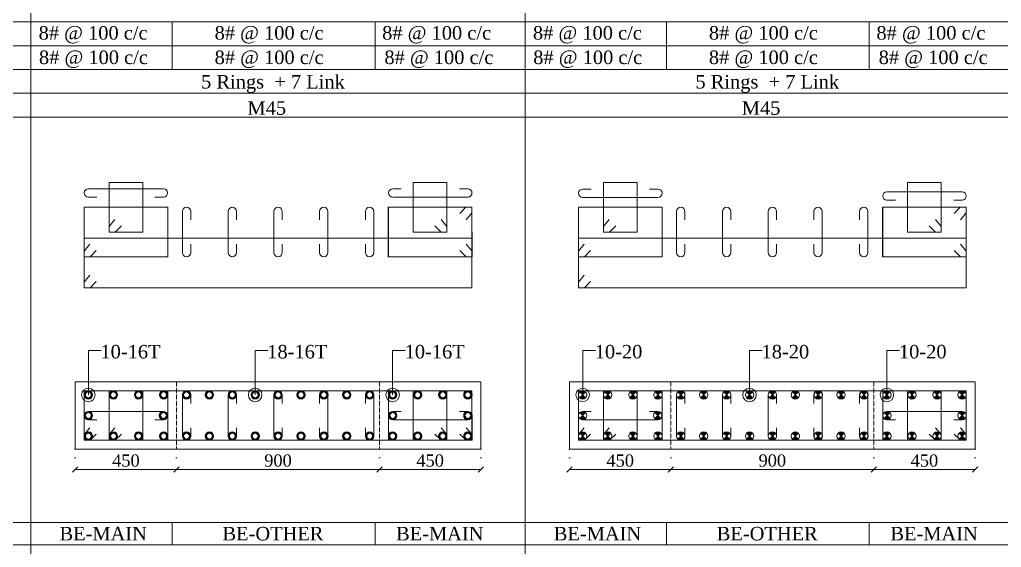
# Model space of a CAD drawing. Header units: millimetres. Extents: x 303 to 27724, y 300 to 68956.
# Drawn here: x 21094 to 25450, y 28195 to 30540 of the extents above; entities that cross this region are included whole.
import ezdxf

# ---------------------------------------------------------------- set-up
doc = ezdxf.new("R2010")
doc.units = ezdxf.units.MM
doc.linetypes.add('( Hidden )', pattern=[0.375, 0.25, -0.125])
doc.linetypes.add('DOT2', pattern=[0.125, 0, -0.125])
doc.layers.get('Defpoints').update_dxf_attribs({"lineweight": 0})
for name, color, linetype, lineweight in [('S-COL. STEEL DIA', 1, 'Continuous', 9), ('S-DIM FOOTING', 7, 'Continuous', 0), ('S-SECTION', 5, 'Continuous', 0), ('S-SECTION MARK', 7, 'Continuous', 0), ('S-SHEET', 7, 'Continuous', 0), ('S-STEEL', 1, 'Continuous', 9), ('S-STEEL-1', 1, 'Continuous', 0), ('S-STEEL-1 C.S.', 106, 'Continuous', 0), ('S-TEXT', 7, 'Continuous', 0)]:
    doc.layers.add(name, color=color, linetype=linetype, lineweight=lineweight)
doc.styles.add('AR', font='ARIALUNI.TTF', dxfattribs={"width": 0.8})
doc.styles.add('S-ROMANS', font='times.ttf')
doc.styles.add('TEXT', font='times.ttf')
doc.dimstyles.new('100', dxfattribs={"dimtxt": 180, "dimasz": 80, "dimexe": 0.18, "dimexo": 0.0625, "dimgap": 1, "dimtad": 1, "dimdec": 0, "dimzin": 0, "dimdsep": 46, "dimtxsty": 'AR', "dimblk": 'DOT', "dimcen": 0.09, "dimse1": 1, "dimse2": 1, "dimclrd": 50, "dimclrt": 256, "dimadec": 0, "dimazin": 0, "dimtfac": 1, "dimtdec": 0, "dimtix": 1, "dimtofl": 0, "dimtmove": 2, "dimatfit": 0, "dimfxl": 1, "dimtolj": 1, "dimtzin": 0, "dimlwd": -1, "dimarcsym": 0})
doc.dimstyles.new('SETU', dxfattribs={"dimtxt": 230, "dimasz": 0.2, "dimexe": 0.1, "dimexo": 0.1, "dimgap": 0.05, "dimtad": 1, "dimdec": 0, "dimzin": 0, "dimdsep": 46, "dimtxsty": 'TEXT', "dimblk": 'OBLIQUE', "dimcen": 0.09, "dimdle": 0.1, "dimclrd": 4, "dimclre": 256, "dimclrt": 256, "dimadec": 1, "dimazin": 0, "dimtfac": 1, "dimtdec": 0, "dimtix": 1, "dimtofl": 0, "dimtmove": 2, "dimatfit": 0, "dimfxl": 1, "dimtolj": 1, "dimtzin": 0, "dimlwd": -1, "dimlwe": -1, "dimarcsym": 1})

# ---------------------------------------------------------------- blocks, each defined once
blk = doc.blocks.new('*U4')
at = {"layer": 'S-COL. STEEL DIA'}
h = blk.add_hatch(color=256, dxfattribs=at)
h.dxf.hatch_style = 1
h.paths.add_polyline_path([(-18.5, 0, 1), (18.5, 0, 1)])
h.paths.add_polyline_path([(13, 0, -1), (-13, 0, -1)], flags=16)
at = {"layer": 'S-COL. STEEL DIA', "lineweight": 5}
for radius in [18.5, 13]:
    blk.add_circle((0, 0), radius, dxfattribs=at)
blk = doc.blocks.new('_Oblique')
at = {"color": 0, "linetype": 'ByBlock', "lineweight": -2}
blk.add_line((-0.5, -0.5), (0.5, 0.5), dxfattribs=at)
blk = doc.blocks.new('*D2271')
at = {"layer": 'Defpoints', "color": 0}
for p in [(21340.3, 28631.2), (21790.3, 28631.2), (21790.3, 28541.3)]:
    blk.add_point(p, dxfattribs=at)
at = {"layer": 'S-DIM FOOTING', "linetype": 'DOT2', "ltscale": 300}
for p, q in [((21340.3, 28631.1), (21340.3, 28541.2)), ((21790.3, 28631.1), (21790.3, 28541.2))]:
    blk.add_line(p, q, dxfattribs=at)
at = {"layer": 'S-DIM FOOTING', "ltscale": 300}
blk.add_line((21340.2, 28541.3), (21790.5, 28541.3), dxfattribs=at)
at = {"layer": 'S-DIM FOOTING', "linetype": 'ByBlock', "xscale": 24, "yscale": 24, "zscale": 24, "rotation": 180}
blk.add_blockref('_Oblique', (21340.3, 28541.3), dxfattribs=at)
at = {"layer": 'S-DIM FOOTING', "linetype": 'ByBlock', "xscale": 24, "yscale": 24, "zscale": 24}
blk.add_blockref('_Oblique', (21790.3, 28541.3), dxfattribs=at)
at = {"layer": 'S-DIM FOOTING', "insert": (21565.3, 28580.8), "char_height": 54, "attachment_point": 5, "style": 'TEXT'}
blk.add_mtext('\\A1;450', dxfattribs=at)
blk = doc.blocks.new('*D2272')
at = {"layer": 'Defpoints', "color": 0}
for p in [(21790.3, 28631.2), (22690.3, 28631.2), (22690.3, 28541.3)]:
    blk.add_point(p, dxfattribs=at)
at = {"layer": 'S-DIM FOOTING', "linetype": 'DOT2', "ltscale": 300}
for p, q in [((21790.3, 28631.1), (21790.3, 28541.2)), ((22690.3, 28631.1), (22690.3, 28541.2))]:
    blk.add_line(p, q, dxfattribs=at)
at = {"layer": 'S-DIM FOOTING', "ltscale": 300}
blk.add_line((21790.2, 28541.3), (22690.5, 28541.3), dxfattribs=at)
at = {"layer": 'S-DIM FOOTING', "linetype": 'ByBlock', "xscale": 24, "yscale": 24, "zscale": 24, "rotation": 180}
blk.add_blockref('_Oblique', (21790.3, 28541.3), dxfattribs=at)
at = {"layer": 'S-DIM FOOTING', "linetype": 'ByBlock', "xscale": 24, "yscale": 24, "zscale": 24}
blk.add_blockref('_Oblique', (22690.3, 28541.3), dxfattribs=at)
at = {"layer": 'S-DIM FOOTING', "insert": (22240.3, 28580.9), "char_height": 54, "attachment_point": 5, "style": 'TEXT'}
blk.add_mtext('\\A1;900', dxfattribs=at)
blk = doc.blocks.new('*D2273')
at = {"layer": 'Defpoints', "color": 0}
for p in [(22690.3, 28631.2), (23140.3, 28631.2), (23140.3, 28541.3)]:
    blk.add_point(p, dxfattribs=at)
at = {"layer": 'S-DIM FOOTING', "linetype": 'DOT2', "ltscale": 300}
for p, q in [((22690.3, 28631.1), (22690.3, 28541.2)), ((23140.3, 28631.1), (23140.3, 28541.2))]:
    blk.add_line(p, q, dxfattribs=at)
at = {"layer": 'S-DIM FOOTING', "ltscale": 300}
blk.add_line((22690.2, 28541.3), (23140.5, 28541.3), dxfattribs=at)
at = {"layer": 'S-DIM FOOTING', "linetype": 'ByBlock', "xscale": 24, "yscale": 24, "zscale": 24, "rotation": 180}
blk.add_blockref('_Oblique', (22690.3, 28541.3), dxfattribs=at)
at = {"layer": 'S-DIM FOOTING', "linetype": 'ByBlock', "xscale": 24, "yscale": 24, "zscale": 24}
blk.add_blockref('_Oblique', (23140.3, 28541.3), dxfattribs=at)
at = {"layer": 'S-DIM FOOTING', "insert": (22915.3, 28580.8), "char_height": 54, "attachment_point": 5, "style": 'TEXT'}
blk.add_mtext('\\A1;450', dxfattribs=at)
blk = doc.blocks.new('_Dot')
at = {"linetype": 'ByBlock', "lineweight": -2}
blk.add_line((-0.5, 0), (-1, 0), dxfattribs=at)
at = {"linetype": 'ByBlock', "const_width": 0.5}
blk.add_lwpolyline([(-0.25, 0, 1), (0.25, 0, 1)], format="xyb", close=True, dxfattribs=at)
blk = doc.blocks.new('*U18')
at = {"layer": 'S-COL. STEEL DIA'}
h = blk.add_hatch(color=256, dxfattribs=at)
h.dxf.hatch_style = 1
h.paths.add_polyline_path([(0, 0), (0, -18.5, 0.198912), (13, -13)])
h.paths.add_polyline_path([(0, 0), (-13, -13, 0.198912), (0, -18.5)])
h.paths.add_polyline_path([(0, 18.5, 0.198912), (-13, 13), (0, 0)])
h.paths.add_polyline_path([(13, 13, 0.198912), (0, 18.5), (0, 0)])
at = {"layer": 'S-COL. STEEL DIA', "lineweight": 5}
for p, q in [((-13, 13), (13, -13)), ((13, 13), (-13, -13))]:
    blk.add_line(p, q, dxfattribs=at)
blk.add_circle((0, 0), 18.5, dxfattribs=at)
blk = doc.blocks.new('*D2274')
at = {"layer": 'Defpoints', "color": 0}
for p in [(23533.9, 28631.2), (23983.9, 28631.2), (23983.9, 28541.3)]:
    blk.add_point(p, dxfattribs=at)
at = {"layer": 'S-DIM FOOTING', "linetype": 'DOT2', "ltscale": 300}
for p, q in [((23533.9, 28631.1), (23533.9, 28541.2)), ((23983.9, 28631.1), (23983.9, 28541.2))]:
    blk.add_line(p, q, dxfattribs=at)
at = {"layer": 'S-DIM FOOTING', "ltscale": 300}
blk.add_line((23533.8, 28541.3), (23984, 28541.3), dxfattribs=at)
at = {"layer": 'S-DIM FOOTING', "linetype": 'ByBlock', "xscale": 24, "yscale": 24, "zscale": 24, "rotation": 180}
blk.add_blockref('_Oblique', (23533.9, 28541.3), dxfattribs=at)
at = {"layer": 'S-DIM FOOTING', "linetype": 'ByBlock', "xscale": 24, "yscale": 24, "zscale": 24}
blk.add_blockref('_Oblique', (23983.9, 28541.3), dxfattribs=at)
at = {"layer": 'S-DIM FOOTING', "insert": (23758.9, 28580.8), "char_height": 54, "attachment_point": 5, "style": 'TEXT'}
blk.add_mtext('\\A1;450', dxfattribs=at)
blk = doc.blocks.new('*D2275')
at = {"layer": 'Defpoints', "color": 0}
for p in [(23983.9, 28631.2), (24883.9, 28631.2), (24883.9, 28541.3)]:
    blk.add_point(p, dxfattribs=at)
at = {"layer": 'S-DIM FOOTING', "linetype": 'DOT2', "ltscale": 300}
for p, q in [((23983.9, 28631.1), (23983.9, 28541.2)), ((24883.9, 28631.1), (24883.9, 28541.2))]:
    blk.add_line(p, q, dxfattribs=at)
at = {"layer": 'S-DIM FOOTING', "ltscale": 300}
blk.add_line((23983.8, 28541.3), (24884, 28541.3), dxfattribs=at)
at = {"layer": 'S-DIM FOOTING', "linetype": 'ByBlock', "xscale": 24, "yscale": 24, "zscale": 24, "rotation": 180}
blk.add_blockref('_Oblique', (23983.9, 28541.3), dxfattribs=at)
at = {"layer": 'S-DIM FOOTING', "linetype": 'ByBlock', "xscale": 24, "yscale": 24, "zscale": 24}
blk.add_blockref('_Oblique', (24883.9, 28541.3), dxfattribs=at)
at = {"layer": 'S-DIM FOOTING', "insert": (24433.9, 28580.9), "char_height": 54, "attachment_point": 5, "style": 'TEXT'}
blk.add_mtext('\\A1;900', dxfattribs=at)
blk = doc.blocks.new('*D2276')
at = {"layer": 'Defpoints', "color": 0}
for p in [(24883.9, 28631.2), (25333.9, 28631.2), (25333.9, 28541.3)]:
    blk.add_point(p, dxfattribs=at)
at = {"layer": 'S-DIM FOOTING', "linetype": 'DOT2', "ltscale": 300}
for p, q in [((24883.9, 28631.1), (24883.9, 28541.2)), ((25333.9, 28631.1), (25333.9, 28541.2))]:
    blk.add_line(p, q, dxfattribs=at)
at = {"layer": 'S-DIM FOOTING', "ltscale": 300}
blk.add_line((24883.8, 28541.3), (25334, 28541.3), dxfattribs=at)
at = {"layer": 'S-DIM FOOTING', "linetype": 'ByBlock', "xscale": 24, "yscale": 24, "zscale": 24, "rotation": 180}
blk.add_blockref('_Oblique', (24883.9, 28541.3), dxfattribs=at)
at = {"layer": 'S-DIM FOOTING', "linetype": 'ByBlock', "xscale": 24, "yscale": 24, "zscale": 24}
blk.add_blockref('_Oblique', (25333.9, 28541.3), dxfattribs=at)
at = {"layer": 'S-DIM FOOTING', "insert": (25108.9, 28580.8), "char_height": 54, "attachment_point": 5, "style": 'TEXT'}
blk.add_mtext('\\A1;450', dxfattribs=at)

msp = doc.modelspace()

# ---------------------------------------------------------------- linework, layer by layer
at = {"layer": 'S-SECTION'}
for points, elevation in [([(23140.3, 28631.2), (23140.3, 28931.2), (21340.3, 28931.2), (21340.3, 28631.2)], 7.3), ([(25333.9, 28631.2), (25333.9, 28931.2), (23533.9, 28931.2), (23533.9, 28631.2)], 2.7)]:
    msp.add_lwpolyline(points, close=True, dxfattribs=dict(at, elevation=elevation))
at = {"layer": 'S-SHEET'}
for p, q in [((21143.4, 68956, 3), (21143.4, 299.8, 3.5)), ((23337, 68956, 3.8), (23337, 299.8, 4.3)), ((303, 30529.5, -0.7), (27724.1, 30529.5, -0.7)), ((303, 30529.5, -0.7), (27724.1, 30529.5, -0.7)), ((21770.8, 30529.5, 4.1), (21770.8, 30318.2, 4.1)), ((22670.8, 30529.5, 4.1), (22670.8, 30318.2, 4.1)), ((23964.4, 30529.5, 4.9), (23964.4, 30318.2, 4.9)), ((24864.4, 30529.5, 4.9), (24864.4, 30318.2, 4.9)), ((303, 30423.7, -0.7), (27724.1, 30423.7, -0.7)), ((303, 30318.2, -0.7), (27724.1, 30318.2, -0.7)), ((303, 30212.7, -0.7), (27724.1, 30212.7, -0.7)), ((303, 28306.2, 7.4), (27724.1, 28306.2, 7.4)), ((21770.8, 28306.2, -0.6), (21770.8, 28206.7, -0.6)), ((22670.8, 28306.2, -0.6), (22670.8, 28206.7, -0.6)), ((23964.4, 28306.2, -0.6), (23964.4, 28206.7, -0.6)), ((24864.4, 28306.2, -0.6), (24864.4, 28206.7, -0.6)), ((303, 28206.7, -0.6), (27724.1, 28206.7, -0.6))]:
    msp.add_line(p, q, dxfattribs=at)
at = {"layer": 'S-SHEET', "color": 0}
msp.add_line((303, 30107.2, -0.7), (27724.1, 30107.2, -0.7), dxfattribs=at)
at = {"layer": 'S-STEEL', "color": 3}
for points, elevation in [([(21694.2, 29751.5), (21731.9, 29751.5, 1), (21731.9, 29788.4), (21398.8, 29788.4, 1), (21398.8, 29751.5), (21436, 29751.5)], 7.3), ([(23045, 29788.4), (23082.7, 29788.4, -1), (23082.7, 29751.5), (22749.6, 29751.5, -1), (22749.6, 29788.4), (22786.8, 29788.4)], 7.3), ([(23630.1, 29787.2), (23592.4, 29787.2, 1), (23592.4, 29750.3), (23926.3, 29750.3, 1), (23926.3, 29787.2), (23889, 29787.2)], 2.7), ([(24980.1, 29738.1), (24942.4, 29738.1, -1), (24942.4, 29775), (25276.3, 29775, -1), (25276.3, 29738.1), (25239, 29738.1)], 2.7), ([(21852.8, 29542.8), (21852.8, 29505, -1), (21815.8, 29505), (21815.8, 29688.1, -1), (21852.8, 29688.1), (21852.8, 29650.9)], 7.3), ([(22056, 29542.8), (22056, 29505, -1), (22019.1, 29505), (22019.1, 29688.1, -1), (22056, 29688.1), (22056, 29650.9)], 7.3), ([(22259.2, 29542.8), (22259.2, 29505, -1), (22222.3, 29505), (22222.3, 29688.1, -1), (22259.2, 29688.1), (22259.2, 29650.9)], 7.3), ([(22424.7, 29542.8), (22424.7, 29505, 1), (22461.6, 29505), (22461.6, 29688.1, 1), (22424.7, 29688.1), (22424.7, 29650.9)], 7.3), ([(22627.9, 29542.8), (22627.9, 29505, 1), (22664.9, 29505), (22664.9, 29688.1, 1), (22627.9, 29688.1), (22627.9, 29650.9)], 7.3), ([(24046.3, 29542.8), (24046.3, 29505, -1), (24009.4, 29505), (24009.4, 29688.1, -1), (24046.3, 29688.1), (24046.3, 29650.9)], 2.7), ([(24249.5, 29542.8), (24249.5, 29505, -1), (24212.6, 29505), (24212.6, 29688.1, -1), (24249.5, 29688.1), (24249.5, 29650.9)], 2.7), ([(24452.8, 29542.8), (24452.8, 29505, -1), (24415.9, 29505), (24415.9, 29688.1, -1), (24452.8, 29688.1), (24452.8, 29650.9)], 2.7), ([(24618.3, 29542.8), (24618.3, 29505, 1), (24655.2, 29505), (24655.2, 29688.1, 1), (24618.3, 29688.1), (24618.3, 29650.9)], 2.7), ([(24821.5, 29542.8), (24821.5, 29505, 1), (24858.4, 29505), (24858.4, 29688.1, 1), (24821.5, 29688.1), (24821.5, 29650.9)], 2.7), ([(21852.8, 28835), (21852.8, 28872.7, 1), (21815.8, 28872.7), (21815.8, 28689.6, 1), (21852.8, 28689.6), (21852.8, 28726.9)], 7.3), ([(22056, 28835), (22056, 28872.7, 1), (22019.1, 28872.7), (22019.1, 28689.6, 1), (22056, 28689.6), (22056, 28726.9)], 7.3), ([(22259.2, 28835), (22259.2, 28872.7, 1), (22222.3, 28872.7), (22222.3, 28689.6, 1), (22259.2, 28689.6), (22259.2, 28726.9)], 7.3), ([(22424.7, 28835), (22424.7, 28872.7, -1), (22461.6, 28872.7), (22461.6, 28689.6, -1), (22424.7, 28689.6), (22424.7, 28726.9)], 7.3), ([(22627.9, 28835), (22627.9, 28872.7, -1), (22664.9, 28872.7), (22664.9, 28689.6, -1), (22627.9, 28689.6), (22627.9, 28726.9)], 7.3), ([(24046.3, 28835), (24046.3, 28872.7, 1), (24009.4, 28872.7), (24009.4, 28689.6, 1), (24046.3, 28689.6), (24046.3, 28726.9)], 2.7), ([(24249.5, 28835), (24249.5, 28872.7, 1), (24212.6, 28872.7), (24212.6, 28689.6, 1), (24249.5, 28689.6), (24249.5, 28726.9)], 2.7), ([(24452.8, 28835), (24452.8, 28872.7, 1), (24415.9, 28872.7), (24415.9, 28689.6, 1), (24452.8, 28689.6), (24452.8, 28726.9)], 2.7), ([(24618.3, 28835), (24618.3, 28872.7, -1), (24655.2, 28872.7), (24655.2, 28689.6, -1), (24618.3, 28689.6), (24618.3, 28726.9)], 2.7), ([(24821.5, 28835), (24821.5, 28872.7, -1), (24858.4, 28872.7), (24858.4, 28689.6, -1), (24821.5, 28689.6), (24821.5, 28726.9)], 2.7), ([(21694.2, 28762.7), (21731.9, 28762.7, 1), (21731.9, 28799.6), (21398.8, 28799.6, 1), (21398.8, 28762.7), (21436, 28762.7)], 7.3), ([(23045, 28799.6), (23082.7, 28799.6, -1), (23082.7, 28762.7), (22749.6, 28762.7, -1), (22749.6, 28799.6), (22786.8, 28799.6)], 7.3), ([(23630.1, 28799.6), (23592.4, 28799.6, 1), (23592.4, 28762.7), (23926.3, 28762.7, 1), (23926.3, 28799.6), (23889, 28799.6)], 2.7), ([(24980.1, 28762.7), (24942.4, 28762.7, -1), (24942.4, 28799.6), (25276.3, 28799.6, -1), (25276.3, 28762.7), (25239, 28762.7)], 2.7)]:
    msp.add_lwpolyline(points, format="xyb", dxfattribs=dict(at, elevation=elevation))
at = {"layer": 'S-STEEL', "color": 1}
for points, elevation in [([(23046.8, 29679.3), (23074.3, 29706.7), (23100.4, 29706.7), (23100.4, 29486.7), (22729.6, 29486.7), (22729.6, 29706.7), (23100.4, 29706.7), (23100.4, 29681.6), (23075.2, 29650.8)], 7.3), ([(25240.4, 29679.3), (25267.9, 29706.7), (25293.9, 29706.7), (25293.9, 29486.7), (24923.1, 29486.7), (24923.1, 29706.7), (25293.9, 29706.7), (25293.9, 29681.6), (25268.7, 29650.8)], 2.7), ([(21433.9, 29375.9), (21406.4, 29348.6), (21380.3, 29348.6), (21380.3, 29568.6), (23101.1, 29568.6), (23101.1, 29348.6), (21380.3, 29348.6), (21380.3, 29373.6), (21405.5, 29404.5)], 7.3), ([(23627.5, 29375.9), (23599.9, 29348.6), (23573.9, 29348.6), (23573.9, 29568.6), (25294.7, 29568.6), (25294.7, 29348.6), (23573.9, 29348.6), (23573.9, 29373.6), (23599.1, 29404.5)], 2.7), ([(21433.9, 28698.5), (21406.4, 28671.2), (21380.3, 28671.2), (21380.3, 28891.2), (23101.1, 28891.2), (23101.1, 28671.2), (21380.3, 28671.2), (21380.3, 28696.2), (21405.5, 28727.1)], 7.3), ([(23627.5, 28698.5), (23599.9, 28671.2), (23573.9, 28671.2), (23573.9, 28891.2), (25294.7, 28891.2), (25294.7, 28671.2), (23573.9, 28671.2), (23573.9, 28696.2), (23599.1, 28727.1)], 2.7)]:
    msp.add_lwpolyline(points, dxfattribs=dict(at, elevation=elevation))
at = {"layer": 'S-STEEL-1', "color": 41}
for points, elevation in [([(21545.2, 29623.4), (21517.7, 29596.1), (21491.6, 29596.1), (21491.6, 29816.1), (21641.1, 29816.1), (21641, 29596.1), (21491.6, 29596.1), (21491.6, 29621.1), (21516.8, 29651.9)], 7.3), ([(22936.3, 29623.4), (22963.8, 29596.1), (22989.9, 29596.1), (22989.8, 29816.1), (22840.4, 29816.1), (22840.4, 29596.1), (22989.9, 29596.1), (22989.9, 29621.1), (22964.7, 29651.9)], 7.3), ([(23738.8, 29623.4), (23711.2, 29596.1), (23685.2, 29596.1), (23685.2, 29816.1), (23834.6, 29816.1), (23834.6, 29596.1), (23685.2, 29596.1), (23685.2, 29621.1), (23710.4, 29651.9)], 2.7), ([(25129.9, 29623.4), (25157.4, 29596.1), (25183.4, 29596.1), (25183.4, 29816.1), (25034, 29816.1), (25034, 29596.1), (25183.4, 29596.1), (25183.4, 29621.1), (25158.2, 29651.9)], 2.7), ([(21545.2, 28698.5), (21517.7, 28671.2), (21491.6, 28671.2), (21491.6, 28891.2), (21641.1, 28891.2), (21641, 28671.2), (21491.6, 28671.2), (21491.6, 28696.2), (21516.8, 28727.1)], 7.3), ([(22936.3, 28698.5), (22963.8, 28671.2), (22989.9, 28671.2), (22989.8, 28891.2), (22840.4, 28891.2), (22840.4, 28671.2), (22989.9, 28671.2), (22989.9, 28696.2), (22964.7, 28727.1)], 7.3), ([(23738.8, 28698.5), (23711.2, 28671.2), (23685.2, 28671.2), (23685.2, 28891.2), (23834.6, 28891.2), (23834.6, 28671.2), (23685.2, 28671.2), (23685.2, 28696.2), (23710.4, 28727.1)], 2.7), ([(25129.9, 28698.5), (25157.4, 28671.2), (25183.4, 28671.2), (25183.4, 28891.2), (25034, 28891.2), (25034, 28671.2), (25183.4, 28671.2), (25183.4, 28696.2), (25158.2, 28727.1)], 2.7)]:
    msp.add_lwpolyline(points, dxfattribs=dict(at, elevation=elevation))
at = {"layer": 'S-STEEL-1', "color": 6}
for points, elevation in [([(21433.9, 29514), (21406.4, 29486.7), (21380.3, 29486.7), (21380.3, 29706.7), (21751.1, 29706.7), (21751.1, 29486.7), (21380.3, 29486.7), (21380.3, 29511.7), (21405.5, 29542.6)], 7.3), ([(23047.6, 29514), (23075.1, 29486.7), (23101.2, 29486.7), (23101.1, 29706.7), (22730.3, 29706.7), (22730.4, 29486.7), (23101.2, 29486.7), (23101.2, 29511.7), (23076, 29542.6)], 7.3), ([(23627.5, 29514), (23599.9, 29486.7), (23573.9, 29486.7), (23573.9, 29706.7), (23944.7, 29706.7), (23944.7, 29486.7), (23573.9, 29486.7), (23573.9, 29511.7), (23599.1, 29542.6)], 2.7), ([(25241.2, 29514), (25268.7, 29486.7), (25294.7, 29486.7), (25294.7, 29706.7), (24923.9, 29706.7), (24923.9, 29486.7), (25294.7, 29486.7), (25294.7, 29511.7), (25269.5, 29542.6)], 2.7), ([(21433.9, 28698.5), (21406.4, 28671.2), (21380.3, 28671.2), (21380.3, 28891.2), (21751.1, 28891.2), (21751.1, 28671.2), (21380.3, 28671.2), (21380.3, 28696.2), (21405.5, 28727.1)], 7.3), ([(23047.6, 28698.5), (23075.1, 28671.2), (23101.2, 28671.2), (23101.1, 28891.2), (22730.3, 28891.2), (22730.4, 28671.2), (23101.2, 28671.2), (23101.2, 28696.2), (23076, 28727.1)], 7.3), ([(23627.5, 28698.5), (23599.9, 28671.2), (23573.9, 28671.2), (23573.9, 28891.2), (23944.7, 28891.2), (23944.7, 28671.2), (23573.9, 28671.2), (23573.9, 28696.2), (23599.1, 28727.1)], 2.7), ([(25241.2, 28698.5), (25268.7, 28671.2), (25294.7, 28671.2), (25294.7, 28891.2), (24923.9, 28891.2), (24923.9, 28671.2), (25294.7, 28671.2), (25294.7, 28696.2), (25269.5, 28727.1)], 2.7)]:
    msp.add_lwpolyline(points, dxfattribs=dict(at, elevation=elevation))
at = {"layer": 'S-STEEL-1 C.S.', "color": 8, "linetype": '( Hidden )'}
for p, q in [((21790.3, 28631.2, 7.3), (21790.3, 28931.2, 7.3)), ((22690.3, 28631.2, 7.3), (22690.3, 28931.2, 7.3)), ((23983.9, 28631.2, 2.7), (23983.9, 28931.2, 2.7)), ((24883.9, 28631.2, 2.7), (24883.9, 28931.2, 2.7))]:
    msp.add_line(p, q, dxfattribs=at)

# ---------------------------------------------------------------- block references
at = {"layer": 'S-COL. STEEL DIA', "xscale": -1, "rotation": 180}
for name, p in [('*U4', (21398.8, 28872.7, 7.3)), ('*U4', (21834.3, 28872.7, 7.3)), ('*U4', (21935.9, 28872.7, 7.3)), ('*U4', (22037.5, 28872.7, 7.3)), ('*U4', (22139.1, 28872.7, 7.3)), ('*U4', (22240.7, 28872.7, 7.3)), ('*U4', (22342.4, 28872.7, 7.3)), ('*U4', (22444, 28872.7, 7.3)), ('*U4', (22545.6, 28872.7, 7.3)), ('*U4', (22647.2, 28872.7, 7.3)), ('*U4', (22748.8, 28872.7, 7.3)), ('*U4', (22860.1, 28872.7, 7.3)), ('*U4', (22971.4, 28872.7, 7.3)), ('*U18', (23592.4, 28872.7, 2.7)), ('*U18', (24027.9, 28872.7, 2.7)), ('*U18', (24129.5, 28872.7, 2.7)), ('*U18', (24231.1, 28872.7, 2.7)), ('*U18', (24332.7, 28872.7, 2.7)), ('*U18', (24434.3, 28872.7, 2.7)), ('*U18', (24535.9, 28872.7, 2.7)), ('*U18', (24637.5, 28872.7, 2.7)), ('*U18', (24739.1, 28872.7, 2.7)), ('*U18', (24840.8, 28872.7, 2.7)), ('*U18', (24942.4, 28872.7, 2.7)), ('*U18', (25053.7, 28872.7, 2.7)), ('*U18', (25165, 28872.7, 2.7))]:
    msp.add_blockref(name, p, dxfattribs=at)
at = {"layer": 'S-COL. STEEL DIA', "rotation": 180}
for name, p in [('*U4', (21510.1, 28872.7, 7.3)), ('*U4', (21621.4, 28872.7, 7.3)), ('*U4', (21732.7, 28872.7, 7.3)), ('*U4', (23082.7, 28872.7, 7.3)), ('*U18', (23703.7, 28872.7, 2.7)), ('*U18', (23815, 28872.7, 2.7)), ('*U18', (23926.3, 28872.7, 2.7)), ('*U18', (25276.3, 28872.7, 2.7))]:
    msp.add_blockref(name, p, dxfattribs=at)
at = {"layer": 'S-COL. STEEL DIA'}
for name, p in [('*U4', (21398.8, 28781.2, 7.3)), ('*U4', (22749.6, 28781.2, 7.3)), ('*U18', (23592.4, 28781.2, 2.7)), ('*U18', (24943.2, 28781.2, 2.7)), ('*U4', (21398.8, 28689.6, 7.3)), ('*U4', (21834.3, 28689.6, 7.3)), ('*U4', (21935.9, 28689.6, 7.3)), ('*U4', (22037.5, 28689.6, 7.3)), ('*U4', (22139.1, 28689.6, 7.3)), ('*U4', (22240.7, 28689.6, 7.3)), ('*U4', (22342.4, 28689.6, 7.3)), ('*U4', (22444, 28689.6, 7.3)), ('*U4', (22545.6, 28689.6, 7.3)), ('*U4', (22647.2, 28689.6, 7.3)), ('*U4', (22748.8, 28689.6, 7.3)), ('*U4', (22860.1, 28689.6, 7.3)), ('*U4', (22971.4, 28689.6, 7.3)), ('*U18', (23592.4, 28689.6, 2.7)), ('*U18', (24027.9, 28689.6, 2.7)), ('*U18', (24129.5, 28689.6, 2.7)), ('*U18', (24231.1, 28689.6, 2.7)), ('*U18', (24332.7, 28689.6, 2.7)), ('*U18', (24434.3, 28689.6, 2.7)), ('*U18', (24535.9, 28689.6, 2.7)), ('*U18', (24637.5, 28689.6, 2.7)), ('*U18', (24739.1, 28689.6, 2.7)), ('*U18', (24840.8, 28689.6, 2.7)), ('*U18', (24942.4, 28689.6, 2.7)), ('*U18', (25053.7, 28689.6, 2.7)), ('*U18', (25165, 28689.6, 2.7))]:
    msp.add_blockref(name, p, dxfattribs=at)
at = {"layer": 'S-COL. STEEL DIA', "xscale": -1}
for name, p in [('*U4', (21731.9, 28781.2, 7.3)), ('*U4', (23082.7, 28781.2, 7.3)), ('*U18', (23925.5, 28781.2, 2.7)), ('*U18', (25276.3, 28781.2, 2.7)), ('*U4', (21510.1, 28689.6, 7.3)), ('*U4', (21621.4, 28689.6, 7.3)), ('*U4', (21732.7, 28689.6, 7.3)), ('*U4', (23082.7, 28689.6, 7.3)), ('*U18', (23703.7, 28689.6, 2.7)), ('*U18', (23815, 28689.6, 2.7)), ('*U18', (23926.3, 28689.6, 2.7)), ('*U18', (25276.3, 28689.6, 2.7))]:
    msp.add_blockref(name, p, dxfattribs=at)

# ---------------------------------------------------------------- texts
at = {"layer": 'S-TEXT', "style": 'S-ROMANS'}
for s, p in [('8# @ 100 c/c', (21177.9, 30451, 4.1)), ('8# @ 100 c/c', (21958.9, 30451, 4.1)), ('8# @ 100 c/c', (22702.4, 30451, 4.1)), ('8# @ 100 c/c', (23371.4, 30451, 4.9)), ('8# @ 100 c/c', (24152.4, 30451, 4.9)), ('8# @ 100 c/c', (24895.9, 30451, 4.9)), ('8# @ 100 c/c', (21179.4, 30342.4, 4.1)), ('8# @ 100 c/c', (21958.9, 30342.4, 4.1)), ('8# @ 100 c/c', (22712.4, 30342.4, 4.1)), ('8# @ 100 c/c', (23372.9, 30342.4, 4.9)), ('8# @ 100 c/c', (24152.4, 30342.4, 4.9)), ('8# @ 100 c/c', (24905.9, 30342.4, 4.9)), ('5 Rings  + 7 Link', (21899.1, 30233.9, 4.1)), ('5 Rings  + 7 Link', (24092.7, 30233.9, 4.9)), ('M45', (22105, 30117.1, 4.1)), ('M45', (24298.6, 30117.1, 4.9)), ('BE-MAIN ', (21270.9, 28226.4, -0.6)), ('BE-OTHER', (21993.9, 28226.4, -0.6)), ('BE-MAIN ', (22764.4, 28226.4, -0.6)), ('BE-MAIN ', (23464.4, 28226.4, -0.6)), ('BE-OTHER', (24187.4, 28226.4, -0.6)), ('BE-MAIN ', (24957.9, 28226.4, -0.6))]:
    msp.add_text(s, height=60, dxfattribs=at).set_placement(p)
at = {"layer": 'S-TEXT', "color": 7, "style": 'TEXT'}
for s, p in [('10-16T', (21452.2, 29034.8, 7.3)), ('18-16T', (22192.5, 29034.8, 7.3)), ('10-16T', (22802.2, 29034.8, 7.3)), ('10-20', (23645.8, 29034.8, 2.7)), ('18-20', (24386.1, 29034.8, 2.7)), ('10-20', (24995.8, 29034.8, 2.7))]:
    msp.add_text(s, height=60, dxfattribs=at).set_placement(p)

# ---------------------------------------------------------------- dimensions: what is measured, and where the dimension line sits
at = {"layer": 'S-DIM FOOTING', "ltscale": 300}
for base, p1, p2, picture, middle in [((21790.3, 28541.3, 7), (21340.3, 28631.2, 7.3), (21790.3, 28631.2, 7.3), '*D2271', (21565.3, 28580.8, 7)), ((22690.3, 28541.3, 7), (21790.3, 28631.2, 7.3), (22690.3, 28631.2, 7.3), '*D2272', (22240.3, 28580.9, 7)), ((23140.3, 28541.3, 7), (22690.3, 28631.2, 7.3), (23140.3, 28631.2, 7.3), '*D2273', (22915.3, 28580.8, 7)), ((23983.9, 28541.3, 2.4), (23533.9, 28631.2, 2.7), (23983.9, 28631.2, 2.7), '*D2274', (23758.9, 28580.8, 2.4)), ((24883.9, 28541.3, 2.4), (23983.9, 28631.2, 2.7), (24883.9, 28631.2, 2.7), '*D2275', (24433.9, 28580.9, 2.4)), ((25333.9, 28541.3, 2.4), (24883.9, 28631.2, 2.7), (25333.9, 28631.2, 2.7), '*D2276', (25108.9, 28580.8, 2.4))]:
    dim = msp.add_linear_dim(base=base, p1=p1, p2=p2, angle=180, dimstyle='SETU', override={"dimscale": 1.2, "dimtxt": 45, "dimasz": 20, "dimgap": 10, "dimblk1": 'Oblique', "dimblk2": 'Oblique', "dimsah": 1, "dimclrd": 256, "dimarcsym": 1}, dxfattribs=at)
    dim.commit()
    dim.dimension.update_dxf_attribs({"geometry": picture, "text_midpoint": middle})

# ---------------------------------------------------------------- leaders
at = {"layer": 'S-SECTION MARK'}
for points in [[(21398.8, 28872.7, 7.3), (21398.8, 29070.6, 7.3), (21455.2, 29070.6, 7.3)], [(22139.1, 28872.7, 7.3), (22139.1, 29070.6, 7.3), (22195.6, 29070.6, 7.3)], [(22748.8, 28872.7, 7.3), (22748.8, 29070.6, 7.3), (22805.2, 29070.6, 7.3)], [(23592.4, 28872.7, 2.7), (23592.4, 29070.6, 2.7), (23648.8, 29070.6, 2.7)], [(24332.7, 28872.7, 2.7), (24332.7, 29070.6, 2.7), (24389.1, 29070.6, 2.7)], [(24942.4, 28872.7, 2.7), (24942.4, 29070.6, 2.7), (24998.8, 29070.6, 2.7)]]:
    msp.add_leader(points, dimstyle='100', override={"dimasz": 60, "dimtad": 0, "dimclrd": 256, "dimldrblk": 'DotBlank', "dimfxl": 50, "dimfxlon": 1, "dimarcsym": 1}, dxfattribs=at)

doc.saveas('drawing.dxf')
